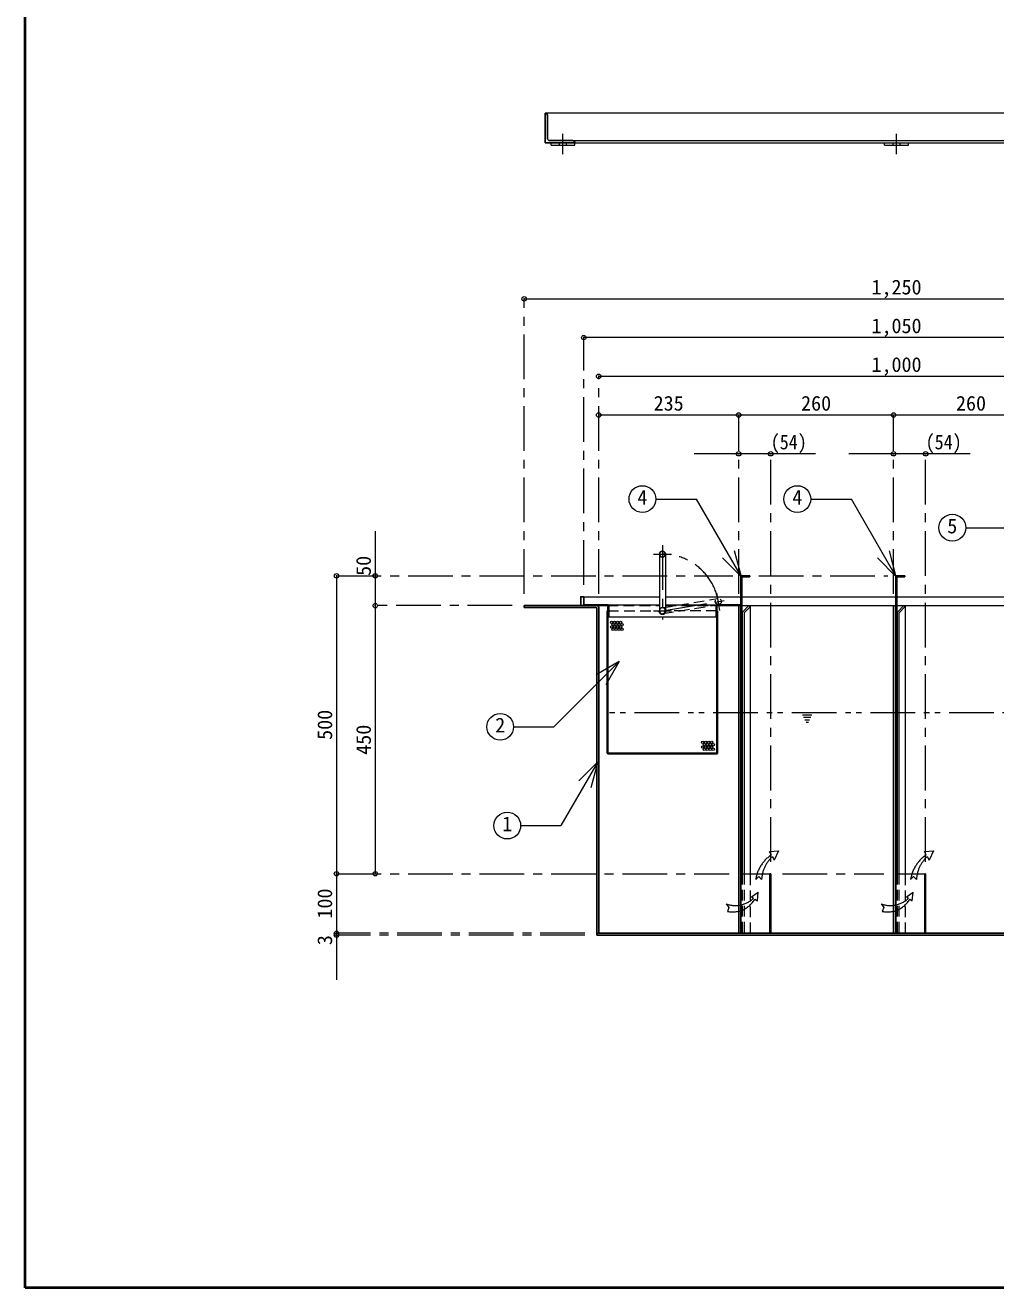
# Model space of a CAD drawing. Units: millimetres at full size, sheet at 1:15; some dimension numbers follow another scale. Extents: x -3184 to 2891, y -2037 to 2178.
# Drawn here: x -3184 to -1555, y -2037 to 82 of the extents above; entities that cross this region are included whole.
import ezdxf
from ezdxf.enums import TextEntityAlignment as Align

# ---------------------------------------------------------------- set-up
doc = ezdxf.new("R2010")
doc.units = ezdxf.units.MM
doc.header["$LTSCALE"] = 15
doc.header["$PDMODE"] = 32
doc.header["$PDSIZE"] = 7.5
for name, pattern in [('CHAIN1', [8, 5, -1, 1, -1]), ('DASHED1', [1.8, 1.2, -0.6]), ('DOUBLE_CHAIN1', [8.8, 5, -1, 0.6, -0.6, 0.6, -1])]:
    doc.linetypes.add(name, pattern=pattern)
doc.layers.add('0-0', color=4, linetype='Continuous', lineweight=9)
doc.styles.add('ＭＳ ゴシック', font='')
doc.styles.get('ＭＳ ゴシック').set_extended_font_data('MS Gothic')

msp = doc.modelspace()

# ---------------------------------------------------------------- linework, layer by layer
at = {"layer": '0-0', "color": 1, "lineweight": 40}
for p, q in [((-3184.2, -2037.13), (-3184.2, 2177.87)), ((2890.8, -2037.13), (-3184.2, -2037.13))]:
    msp.add_line(p, q, dxfattribs=at)
at = {"layer": '0-0', "color": 5, "lineweight": 25}
for p, q in [((-2311.7, -115.33), (-2311.7, -65.33)), ((-2307.7, -107.33), (-2307.7, -69.33)), ((-2311.7, -115.33), (-2261.7, -115.33)), ((-2303.7, -111.33), (-2265.7, -111.33)), ((-1982.95, -843.63), (-1982.95, -1342.13)), ((-1981.45, -842.13), (-1967.95, -842.13)), ((-1981.45, -844.38), (-1981.45, -1342.13)), ((-1980.7, -843.63), (-1967.95, -843.63)), ((-1967.95, -842.13), (-1967.95, -843.63)), ((-1722.95, -843.63), (-1722.95, -1342.13)), ((-1721.45, -842.13), (-1707.95, -842.13)), ((-1721.45, -844.38), (-1721.45, -1342.13)), ((-1720.7, -843.63), (-1707.95, -843.63)), ((-1707.95, -842.13), (-1707.95, -843.63)), ((-2246.7, -877.13), (-2246.7, -892.13)), ((-2346.7, -895.13), (-2346.7, -892.13)), ((-2206.95, -892.13), (-2346.7, -892.13)), ((-2226.2, -895.13), (-2346.7, -895.13)), ((-2244.7, -890.63), (-2244.7, -892.13)), ((-2206.2, -890.63), (-2244.7, -890.63)), ((-2224.7, -896.63), (-2224.7, -1445.13)), ((-2221.7, -895.13), (-2221.7, -1442.13)), ((-2207.2, -900.63), (-2206.2, -900.63)), ((-2207.2, -1139.63), (-2207.2, -900.63)), ((-2206.2, -1139.13), (-2206.2, -892.88)), ((-2206.2, -910.63), (-2204.7, -910.63)), ((-2204.7, -892.13), (-2204.7, -910.63)), ((-2024.7, -892.13), (-2024.7, -910.63)), ((-2024.7, -910.63), (-2023.2, -910.63)), ((-2023.2, -890.63), (-1984.7, -890.63)), ((-2023.2, -1139.13), (-2023.2, -892.88)), ((-2023.2, -900.63), (-2022.2, -900.63)), ((-1984.7, -892.13), (-2022.45, -892.13)), ((-2022.2, -1139.63), (-2022.2, -900.63)), ((-1984.7, -892.13), (-1984.7, -890.63)), ((-2023.2, -1140.63), (-2206.2, -1140.63)), ((-2023.7, -1139.63), (-2205.7, -1139.63)), ((-1981.45, -1342.13), (-1982.95, -1342.13)), ((-1934.45, -1342.13), (-1934.45, -1442.13)), ((-1932.95, -1342.13), (-1934.45, -1342.13)), ((-1932.95, -1342.13), (-1932.95, -1442.13)), ((-1721.45, -1342.13), (-1722.95, -1342.13)), ((-1674.45, -1342.13), (-1674.45, -1442.13)), ((-1672.95, -1342.13), (-1674.45, -1342.13)), ((-1672.95, -1342.13), (-1672.95, -1442.13)), ((-1218.7, -1442.13), (-2224.7, -1442.13))]:
    msp.add_line(p, q, dxfattribs=at)
at = {"layer": '0-0', "color": 7, "lineweight": 18}
for p, q in [((-1131.7, -65.33), (-2311.7, -65.33)), ((-2265.7, -111.33), (-1177.7, -111.33)), ((-2261.7, -115.33), (-1181.7, -115.33)), ((-2125.81, -713.21), (-2057.36, -713.21)), ((-1982.12, -843.53), (-2057.36, -713.21)), ((-1865.81, -713.21), (-1797.36, -713.21)), ((-1722.12, -843.53), (-1797.36, -713.21)), ((-1605.63, -761.29), (-1537.18, -761.29)), ((-1982.12, -843.53), (-1993.76, -800.07)), ((-1722.12, -843.53), (-1733.76, -800.07)), ((-2119.7, -805.76), (-2119.7, -900.63)), ((-2109.7, -805.63), (-2109.7, -900.63)), ((-1982.12, -843.53), (-2013.94, -811.71)), ((-1722.12, -843.53), (-1753.94, -811.71)), ((-1986.7, -1442.13), (-1986.7, -892.13)), ((-1984.7, -892.13), (-1983.7, -892.13)), ((-1983.7, -1442.13), (-1983.7, -892.13)), ((-1980.7, -904.37), (-1980.7, -1342.13)), ((-1979.82, -902.25), (-1969.7, -892.13)), ((-1977.7, -904.99), (-1977.7, -1342.13)), ((-1977.26, -903.93), (-1967.58, -894.25)), ((-1969.7, -892.13), (-1967.58, -894.25)), ((-1726.7, -892.13), (-1723.7, -892.13)), ((-1726.7, -1442.13), (-1726.7, -892.13)), ((-1723.7, -1442.13), (-1723.7, -892.13)), ((-1720.7, -904.37), (-1720.7, -1342.13)), ((-1719.82, -902.25), (-1709.7, -892.13)), ((-1717.7, -904.99), (-1717.7, -1342.13)), ((-1717.26, -903.93), (-1707.58, -894.25)), ((-1709.7, -892.13), (-1707.58, -894.25)), ((-2187.09, -985.86), (-2296.76, -1095.52)), ((-2187.09, -985.86), (-2226.06, -1008.36)), ((-2187.09, -985.86), (-2209.59, -1024.83)), ((-2364.51, -1095.52), (-2296.76, -1095.52)), ((-2223.35, -1154.49), (-2285.01, -1261.28)), ((-2223.35, -1154.49), (-2255.17, -1186.31)), ((-2223.35, -1154.49), (-2235, -1197.95)), ((-2352.67, -1261.28), (-2285.01, -1261.28)), ((-1982.95, -1342.13), (-1982.95, -1442.13)), ((-1981.45, -1342.13), (-1934.45, -1342.13)), ((-1722.95, -1342.13), (-1722.95, -1442.13)), ((-1721.45, -1342.13), (-1674.45, -1342.13))]:
    msp.add_line(p, q, dxfattribs=at)
at = {"layer": '0-0', "linetype": 'CHAIN1'}
for p, q in [((-2281.7, -134.33), (-2281.7, -100.33)), ((-1721.7, -134.33), (-1721.7, -100.33)), ((-2346.7, -872.13), (-2346.7, -377.13)), ((-2246.7, -857.13), (-2246.7, -442.13)), ((-2221.7, -872.13), (-2221.7, -507.13)), ((-1986.7, -872.13), (-1986.7, -572.13)), ((-1726.7, -872.13), (-1726.7, -572.13)), ((-1932.95, -1322.13), (-1932.95, -637.13)), ((-1672.95, -1322.13), (-1672.95, -637.13)), ((-2114.7, -790.63), (-2114.7, -915.63)), ((-2129.7, -805.63), (-2099.7, -805.63)), ((-2661.7, -842.13), (-1996.45, -842.13)), ((-1952.95, -842.13), (-1736.45, -842.13)), ((-2114.7, -900.63), (-2006.17, -882.73)), ((-2018.53, -899.97), (-2023.41, -870.37)), ((-2366.7, -892.13), (-2596.7, -892.13)), ((-2129.7, -900.63), (-2099.7, -900.63)), ((-2661.7, -1342.13), (-2002.95, -1342.13)), ((-1912.95, -1342.13), (-1742.95, -1342.13)), ((-2244.7, -1442.13), (-2661.7, -1442.13)), ((-2244.7, -1445.13), (-2661.7, -1445.13))]:
    msp.add_line(p, q, dxfattribs=at)
at = {"layer": '0-0'}
for p, q in [((-2301.7, -119.33), (-2301.7, -115.33)), ((-2301.7, -119.33), (-2261.7, -119.33)), ((-2261.7, -119.33), (-2261.7, -115.33)), ((-1741.7, -119.33), (-1741.7, -115.33)), ((-1741.7, -119.33), (-1701.7, -119.33)), ((-1701.7, -119.33), (-1701.7, -115.33)), ((-2346.7, -377.13), (-1096.7, -377.13)), ((-1196.7, -442.13), (-2246.7, -442.13)), ((-2221.7, -507.13), (-1221.7, -507.13)), ((-1986.7, -572.13), (-2221.7, -572.13)), ((-1726.7, -572.13), (-1986.7, -572.13)), ((-1466.7, -572.13), (-1726.7, -572.13)), ((-1857.95, -637.13), (-2061.7, -637.13)), ((-1597.95, -637.13), (-1801.7, -637.13)), ((-2596.7, -767.13), (-2596.7, -892.13)), ((-2661.7, -842.13), (-2661.7, -1342.13)), ((-2246.7, -877.13), (-2119.7, -877.13)), ((-2109.7, -877.13), (-1982.95, -877.13)), ((-1981.45, -877.13), (-1722.95, -877.13)), ((-1721.45, -877.13), (-1196.7, -877.13)), ((-2596.7, -892.13), (-2596.7, -1342.13)), ((-2206.2, -890.63), (-2119.7, -890.63)), ((-2204.7, -910.63), (-2024.7, -910.63)), ((-2109.7, -890.63), (-2023.2, -890.63)), ((-1984.7, -892.13), (-1982.95, -892.13)), ((-1981.45, -892.13), (-1726.7, -892.13)), ((-1966.7, -1342.13), (-1966.7, -892.13)), ((-1723.7, -892.13), (-1722.95, -892.13)), ((-1721.45, -892.13), (-1466.7, -892.13)), ((-1706.7, -1342.13), (-1706.7, -892.13)), ((-2661.7, -1342.13), (-2661.7, -1442.13)), ((-2661.7, -1442.13), (-2661.7, -1520.13))]:
    msp.add_line(p, q, dxfattribs=at)
at = {"layer": '0-0', "linetype": 'DASHED1'}
for p, q in [((-2287.7, -119.33), (-2287.7, -115.33)), ((-2275.7, -119.33), (-2275.7, -115.33)), ((-1727.7, -119.33), (-1727.7, -115.33)), ((-1715.7, -119.33), (-1715.7, -115.33)), ((-2115.52, -895.7), (-2021.78, -880.24)), ((-2113.89, -905.56), (-2020.15, -890.11)), ((-2206.95, -892.13), (-2119.7, -892.13)), ((-2206.2, -900.63), (-2129.7, -900.63)), ((-2109.7, -892.13), (-2022.45, -892.13)), ((-2023.2, -900.63), (-2099.7, -900.63)), ((-1981.45, -1342.13), (-1981.45, -1442.13)), ((-1980.7, -1342.13), (-1980.7, -1442.13)), ((-1977.7, -1342.13), (-1977.7, -1442.13)), ((-1966.7, -1442.13), (-1966.7, -1342.13)), ((-1721.45, -1342.13), (-1721.45, -1442.13)), ((-1720.7, -1342.13), (-1720.7, -1442.13)), ((-1717.7, -1342.13), (-1717.7, -1442.13)), ((-1706.7, -1442.13), (-1706.7, -1342.13))]:
    msp.add_line(p, q, dxfattribs=at)
at = {"layer": '0-0', "linetype": 'DOUBLE_CHAIN1'}
for p, q in [((-1426.7, -1072.13), (-2211.7, -1072.13)), ((-1863.7, -1076.13), (-1879.7, -1076.13)), ((-1865.7, -1080.13), (-1877.7, -1080.13)), ((-1867.7, -1084.13), (-1875.7, -1084.13)), ((-1869.7, -1088.13), (-1873.7, -1088.13)), ((-1931.77, -1310.35), (-1934.82, -1304.6)), ((-1930.1, -1313.13), (-1927.24, -1319.31)), ((-1671.77, -1310.35), (-1674.82, -1304.6)), ((-1670.1, -1313.13), (-1667.24, -1319.31)), ((-1965.07, -1380.75), (-1953.89, -1373.11)), ((-1955.38, -1387.45), (-1953.89, -1373.11)), ((-1705.07, -1380.75), (-1693.89, -1373.11)), ((-1695.38, -1387.45), (-1693.89, -1373.11)), ((-1965.07, -1380.75), (-1961.6, -1383.15)), ((-1959.56, -1384.56), (-1955.38, -1387.45)), ((-1705.07, -1380.75), (-1701.6, -1383.15)), ((-1699.56, -1384.56), (-1695.38, -1387.45))]:
    msp.add_line(p, q, dxfattribs=at)
at = {"layer": '0-0', "color": 5, "lineweight": 25}
for points in [[(-2251.7, -892.13), (-2251.7, -877.13), (-2246.7, -877.13)], [(-1218.7, -1082.63), (-1218.7, -1445.13), (-2224.7, -1445.13)]]:
    msp.add_lwpolyline(points, dxfattribs=at)
at = {"layer": '0-0', "linetype": 'DOUBLE_CHAIN1'}
for points in [[(-1934.82, -1304.6), (-1919.65, -1303.69), (-1927.24, -1319.31)], [(-1674.82, -1304.6), (-1659.65, -1303.69), (-1667.24, -1319.31)], [(-1958.17, -1351.78), (-1953.05, -1346.78), (-1948.3, -1352.06)], [(-1698.17, -1351.78), (-1693.05, -1346.78), (-1688.3, -1352.06)], [(-2007.46, -1392.68), (-2003.19, -1398.54), (-2005.62, -1405.36)], [(-1747.46, -1392.68), (-1743.19, -1398.54), (-1745.62, -1405.36)]]:
    msp.add_lwpolyline(points, dxfattribs=at)
at = {"layer": '0-0', "color": 7, "lineweight": 18}
for centre in [(-2148.31, -713.21), (-1888.31, -713.21), (-1628.13, -761.29), (-2387.01, -1095.52), (-2375.17, -1261.28)]:
    msp.add_circle(centre, 22.5, dxfattribs=at)
at = {"layer": '0-0', "color": 5, "lineweight": 25}
msp.add_circle((-2114.7, -805.63), 5, dxfattribs=at)
at = {"layer": '0-0', "linetype": 'DASHED1'}
msp.add_circle((-2020.97, -885.17), 5, dxfattribs=at)
at = {"layer": '0-0'}
for centre in [(-2200.06, -919.89), (-2200.06, -927.89), (-2197.56, -923.89), (-2197.56, -931.89), (-2195.06, -919.89), (-2195.06, -927.89), (-2192.56, -923.89), (-2192.56, -931.89), (-2190.06, -919.89), (-2190.06, -927.89), (-2187.56, -923.89), (-2187.56, -931.89), (-2185.06, -919.89), (-2185.06, -927.89), (-2182.56, -923.89), (-2182.56, -931.89), (-2047.06, -1121.43), (-2042.06, -1121.43), (-2037.06, -1121.43), (-2032.06, -1121.43), (-2047.06, -1129.43), (-2044.56, -1125.43), (-2044.56, -1133.43), (-2042.06, -1129.43), (-2039.56, -1125.43), (-2039.56, -1133.43), (-2037.06, -1129.43), (-2034.56, -1125.43), (-2034.56, -1133.43), (-2032.06, -1129.43), (-2029.56, -1125.43), (-2029.56, -1133.43)]:
    msp.add_circle(centre, 2, dxfattribs=at)
at = {"layer": '0-0', "color": 5, "lineweight": 25}
for centre, radius, start, end in [((-2311.7, -69.33), 4, 0, 90), ((-2303.7, -107.33), 4, 180, 270), ((-2265.7, -115.33), 4, 0, 90), ((-1981.45, -843.63), 1.5, 90, 180), ((-1980.7, -844.38), 0.75, 90, 180), ((-1721.45, -843.63), 1.5, 90, 180), ((-1720.7, -844.38), 0.75, 90, 180), ((-2226.2, -896.63), 1.5, 0, 90), ((-2224.7, -895.13), 3, 0, 90), ((-2206.95, -892.88), 0.75, 0, 90), ((-2206.2, -892.13), 1.5, 0, 90), ((-2023.2, -892.13), 1.5, 90, 180), ((-2022.45, -892.88), 0.75, 90, 180), ((-2206.2, -1139.63), 1, 180, 270), ((-2205.7, -1139.13), 0.5, 180, 270), ((-2023.7, -1139.13), 0.5, 270, 0), ((-2023.2, -1139.63), 1, 270, 0)]:
    msp.add_arc(centre, radius, start, end, dxfattribs=at)
at = {"layer": '0-0', "linetype": 'CHAIN1'}
msp.add_arc((-2114.7, -900.63), 95, 9.36346, 90, dxfattribs=at)
at = {"layer": '0-0', "linetype": 'DASHED1'}
for radius, start, end in [(6, 180, 0), (5, 0, 180)]:
    msp.add_arc((-2114.7, -900.63), radius, start, end, dxfattribs=at)
at = {"layer": '0-0', "color": 7, "lineweight": 18}
for centre, radius, start, end in [((-2114.7, -900.63), 5, 180, 0), ((-1977.7, -904.37), 3, 135, 180), ((-1976.2, -904.99), 1.5, 135, 180), ((-1717.7, -904.37), 3, 135, 180), ((-1716.2, -904.99), 1.5, 135, 180)]:
    msp.add_arc(centre, radius, start, end, dxfattribs=at)
at = {"layer": '0-0', "linetype": 'DOUBLE_CHAIN1'}
for centre, radius, start, end in [((-1897.35, -1361.42), 61.59, 123.98307, 170.99646), ((-1892.05, -1354.64), 56.31, 132.51176, 177.36854), ((-1637.35, -1361.42), 61.59, 123.98307, 170.99646), ((-1632.05, -1354.64), 56.31, 132.51176, 177.36854), ((-1992.05, -1351.73), 43.76, 249.37581, 314.10079), ((-1996.78, -1363.52), 42.76, 258.06872, 330.51954), ((-1732.05, -1351.73), 43.76, 249.37581, 314.10079), ((-1736.78, -1363.52), 42.76, 258.06872, 330.51954)]:
    msp.add_arc(centre, radius, start, end, dxfattribs=at)
at = {"layer": '0-0', "color": 1}
for p in [(-2346.7, -377.13), (-2246.7, -442.13), (-2221.7, -507.13), (-2221.7, -572.13), (-1986.7, -572.13), (-1726.7, -572.13), (-1986.7, -637.13), (-1932.95, -637.13), (-1726.7, -637.13), (-1672.95, -637.13), (-2661.7, -842.13), (-2596.7, -842.13), (-2596.7, -892.13), (-2661.7, -1342.13), (-2596.7, -1342.13), (-2661.7, -1442.13), (-2661.7, -1445.13)]:
    msp.add_point(p, dxfattribs=at)

# ---------------------------------------------------------------- texts
at = {"layer": '0-0', "color": 7, "style": 'ＭＳ ゴシック'}
for s, p in [('1,250', (-1763.89, -377.13)), ('1,050', (-1763.89, -442.13)), ('1,000', (-1763.89, -507.13)), ('235', (-2129.51, -572.13)), ('260', (-1882.01, -572.13)), ('260', (-1622.01, -572.13)), ('4', (-2156.75, -730.09)), ('4', (-1896.75, -730.09)), ('5', (-1636.57, -778.16)), ('2', (-2395.45, -1112.4)), ('1', (-2383.61, -1278.16))]:
    msp.add_text(s, height=24.74, dxfattribs=at).set_placement(p, align=Align.BOTTOM_LEFT)
at = {"layer": '0-0', "color": 7, "style": 'ＭＳ ゴシック', "width": 0.9}
for p in [(-1932.95, -637.13), (-1672.95, -637.13)]:
    msp.add_text('(54)', height=24.74, dxfattribs=at).set_placement(p, align=Align.BOTTOM_LEFT)
at = {"layer": '0-0', "color": 7, "style": 'ＭＳ ゴシック'}
for s, p in [('50', (-2596.7, -842.13)), ('500', (-2661.7, -1117.44)), ('450', (-2596.7, -1142.44)), ('100', (-2661.7, -1417.44)), ('3', (-2661.7, -1462.01))]:
    msp.add_text(s, height=24.74, rotation=90, dxfattribs=at).set_placement(p, align=Align.BOTTOM_LEFT)

doc.saveas('drawing.dxf')
